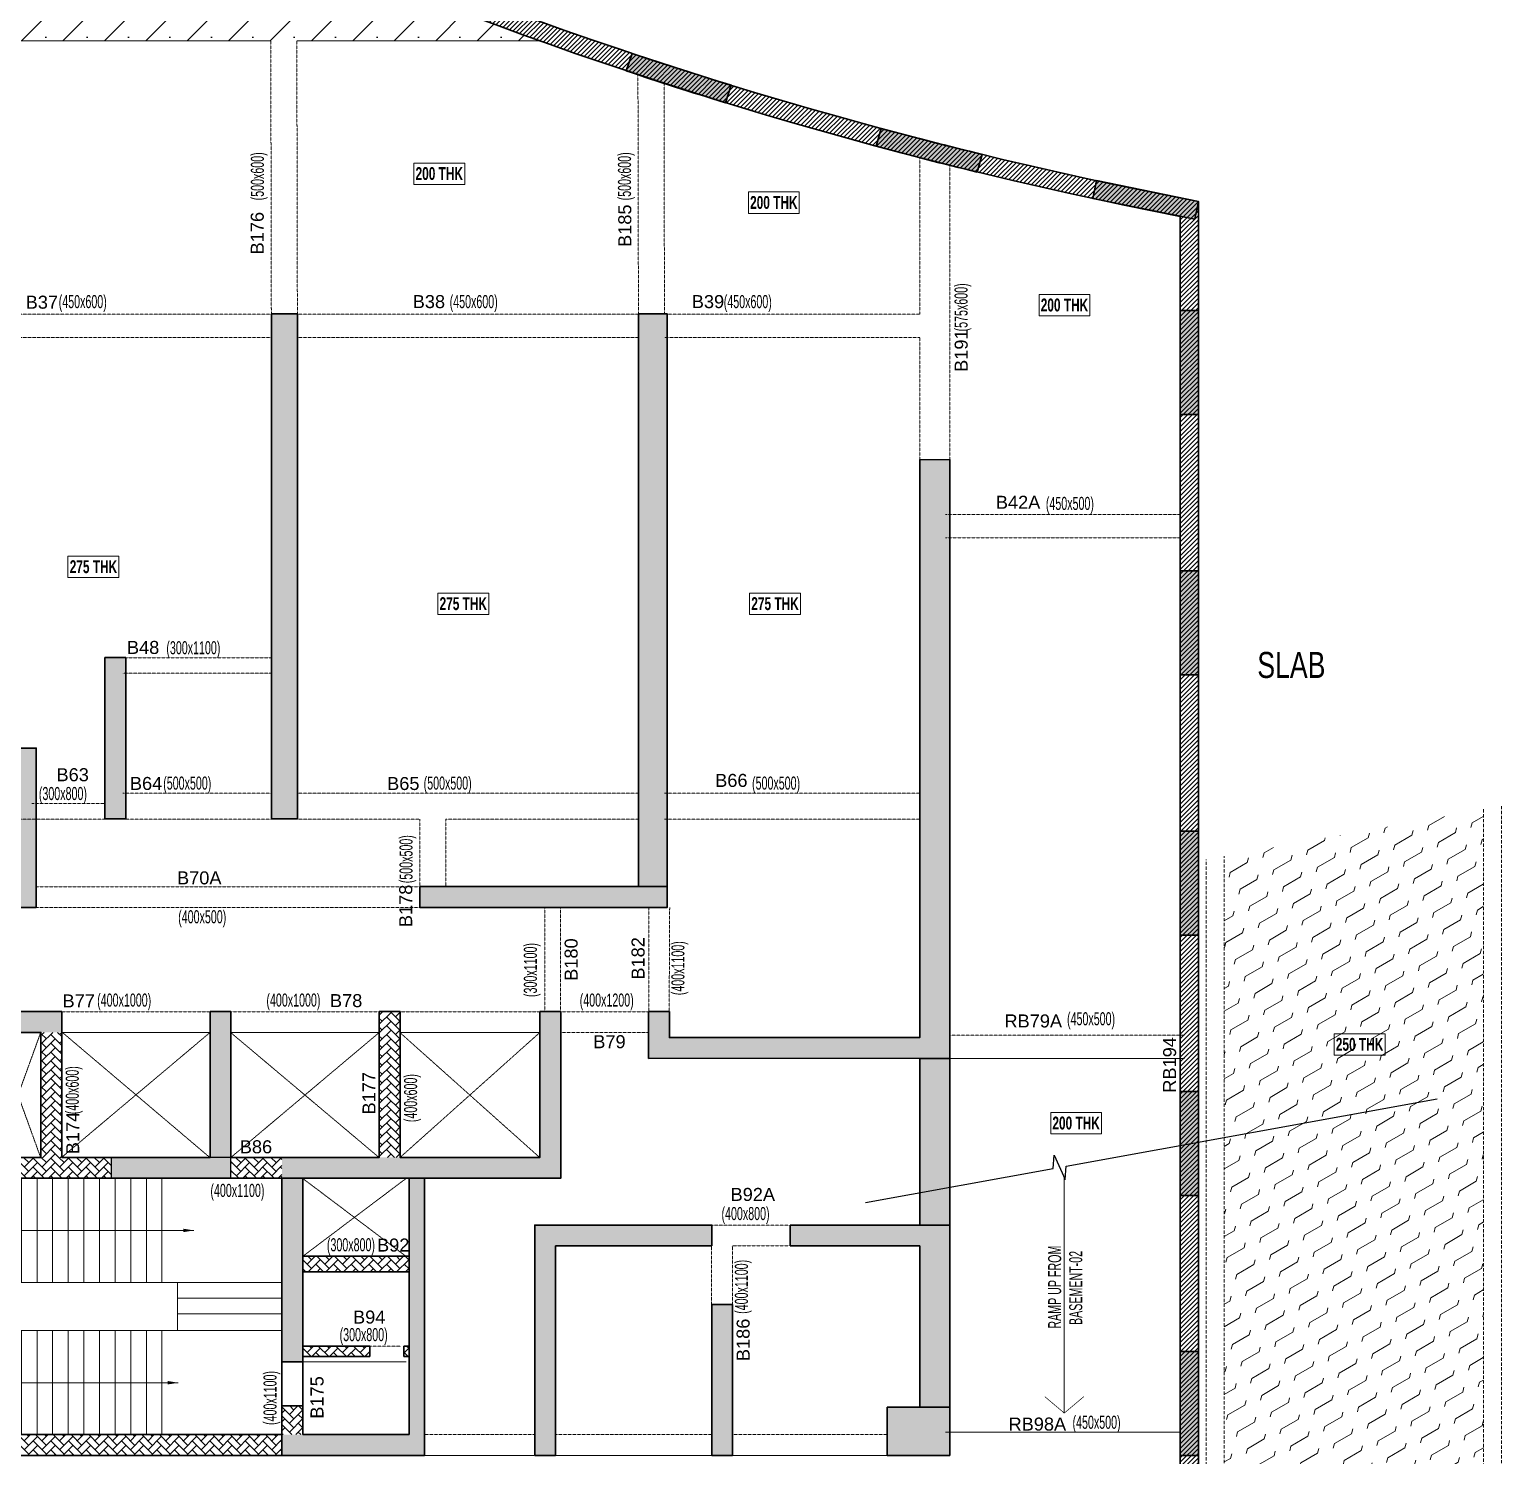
# Model space of a CAD drawing. Header units: millimetres. Extents: x -8 to 75727, y 28 to 63523.
# Drawn here: x 47455 to 75727, y 14535 to 41926 of the extents above; entities that cross this region are included whole.
import ezdxf
from ezdxf.enums import TextEntityAlignment as Align

# ---------------------------------------------------------------- set-up
doc = ezdxf.new("R2010")
doc.units = ezdxf.units.MM
doc.linetypes.add('HIDDEN', pattern=[0.375, 0.25, -0.125])
doc.linetypes.add('HIDDEN2', pattern=[0.1875, 0.125, -0.0625])
for name, color, linetype, lineweight in [('A-ANNO-DIMS', 8, 'Continuous', 15), ('A-DETL-MISC', 35, 'Continuous', 15), ('A-FLOR-IDEN', 11, 'Continuous', 9), ('A-HIDD-ABVE', 8, 'HIDDEN', 20), ('A-HIDD-BELW', 8, 'HIDDEN2', 20), ('S-BEAM', 7, 'Continuous', 18), ('S-BEAM-IDEN', 2, 'Continuous', 9), ('S-COL HATCH', 9, 'Continuous', 0), ('S-COLS', 5, 'Continuous', 35)]:
    doc.layers.add(name, color=color, linetype=linetype, lineweight=lineweight)
for name, color, linetype in [('Beam Nos', 7, 'Continuous'), ('changes', 7, 'Continuous'), ('dim', 8, 'Continuous'), ('HATCH', 8, 'Continuous'), ('S-CUTOUT', 1, 'Continuous')]:
    doc.layers.add(name, color=color, linetype=linetype)
doc.styles.add('Dim.s & Anno.(Misc.)', font='ARIALN.TTF')
doc.styles.add('SC-BBS1', font='SansSerif')
doc.styles.add('SOBHA', font='swisscl.ttf')
doc.styles.add('Swis721 LtCn BT', font='swisscl.ttf', dxfattribs={"width": 0.9, "height": 233.3551617873649})
doc.styles.add('Swis721 LtCn BT_B', font='', dxfattribs={"width": 0.9, "height": 246.9183359013865})
doc.styles.get('Swis721 LtCn BT_B').set_extended_font_data('Swis721 LtCn BT', bold=True)
doc.dimstyles.new('A-GFC-100', dxfattribs={"dimscale": 100, "dimtxt": 1.75, "dimasz": 1.5, "dimexe": 1.5, "dimexo": 0, "dimgap": 1, "dimtad": 1, "dimdsep": 46, "dimtxsty": 'Dim.s & Anno.(Misc.)', "dimblk": 'ARCHTICK', "dimcen": 0, "dimdle": 1.5, "dimclrd": 256, "dimclre": 8, "dimclrt": 6, "dimazin": 2, "dimtfac": 1, "dimtix": 1, "dimtmove": 2, "dimatfit": 3, "dimfxl": 1, "dimtolj": 1, "dimlwd": -1, "dimlwe": 9, "dimarcsym": 0})
pattern_1 = [(45, (-31802317.49879174, 20729084.54824158), (0, 169.7056274847714), [360, -120]), (135, (-31802232.64597799, 20729169.40105534), (1.33e-14, 169.7056274847714), [360, -120])]

# ---------------------------------------------------------------- blocks, each defined once
blk = doc.blocks.new('_ARCHTICK')
at = {"color": 0, "linetype": 'ByBlock', "const_width": 0.15}
blk.add_lwpolyline([(-0.5, -0.5), (0.5, 0.5)], dxfattribs=at)
blk = doc.blocks.new('A$C89844c14')
at = {"layer": 'S-COL HATCH', "transparency": 33554687}
h = blk.add_hatch(dxfattribs=at)
h.set_pattern_fill('ANSI31', color=256, scale=500)
h.set_pattern_definition([(45, (-31243118.95039071, 21573255.04475099), (-44.19417382415922, 44.19417382415922), [])])
edge = h.paths.add_edge_path()
edge.add_line((-12641.36437787861, -10574.03004626185), (46763.39400777965, -10574.03004626185))
edge.add_line((46763.39400777965, -10574.03004626185), (50158.63604889065, -10423.83620051294))
edge.add_line((50158.63604889065, -10423.83620051294), (50158.63604889065, 18363.45195051283))
edge.add_arc((65986.83610693365, 101151.7779547721), 84287.8332837242, 235.3318360843077, 259.1763076908551, ccw=False)
edge.add_arc((-8442.753611341119, 269.379661232233), 41199.68046838963, 49.9961516128636, 101.0852321286915)
edge.add_line((-16364.17637338489, 40700.36693736166), (-15223.62516012043, 21151.17039509863))
edge.add_line((-15223.62516012043, 21151.17039509863), (-12641.36437787861, 21151.17039486021))
edge.add_line((-12641.36437787861, 21151.17039486021), (-12641.36437787861, -10574.03004626185))
edge = h.paths.add_edge_path(flags=16)
edge.add_line((-12291.36437835544, -10224.03004578501), (46755.65639505535, -10224.03004578501))
edge.add_line((46755.65639505535, -10224.03004578501), (49808.63604841381, -10088.97671297937))
edge.add_line((49808.63604841381, -10088.97671297937), (49808.63604841381, 18074.53277989477))
edge.add_arc((65986.83610427752, 101151.777949918), 84637.83327854906, 235.3207608542366, 258.9803174311657, ccw=False)
edge.add_arc((-8442.753610882908, 269.3796631880104), 40849.68046623029, 49.97334944151059, 100.6567920093794)
edge.add_line((-15996.90336217731, 40414.50658699125), (-14893.4499033913, 21501.17039509863))
edge.add_line((-14893.4499033913, 21501.17039509863), (-12291.36437835544, 21501.17039462179))
edge.add_line((-12291.36437835544, 21501.17039462179), (-12291.36437835544, -10224.03004578501))
h = blk.add_hatch(color=256, dxfattribs=at)
h.dxf.hatch_style = 1
h.paths.add_polyline_path([(41073.45205970854, 20259.74708997831), (41185.65258576349, 20595.3372711502, -0.0060147708890324), (39281.14986472577, 21206.45128136501), (39169.00911188871, 20871.03993463144, 0.0060303457567743)])
h = blk.add_hatch(color=256, dxfattribs=at)
h.dxf.hatch_style = 1
h.paths.add_polyline_path([(45910.24755156412, 18926.97263300046), (46005.66494257376, 19266.54339709133, -0.0060158293301337), (44068.14008048549, 19764.53568973392), (43972.57385431602, 19424.43532264233, 0.006031451040052)])
h = blk.add_hatch(color=256, dxfattribs=at)
h.dxf.hatch_style = 1
h.paths.add_polyline_path([(48199.12537694349, 18763.87194209173), (48129.05202847346, 18420.95835800841), (50088.55822071805, 18020.53922336176), (50158.63156918809, 18363.45280698314)])
h = blk.add_hatch(color=256, dxfattribs=at)
h.dxf.hatch_style = 1
h.paths.add_polyline_path([(50158.63156872242, 16270.45207002014), (49808.6315686293, 16270.45207002014), (49808.6315686293, 14270.45207002014), (50158.63156872242, 14270.45207002014)])
h = blk.add_hatch(color=256, dxfattribs=at)
h.dxf.hatch_style = 1
h.paths.add_polyline_path([(49808.6315686293, 9270.45207002014), (50158.63156872242, 9270.45207002014), (50158.63156872242, 11270.45207002014), (49808.6315686293, 11270.45207002014)])
h = blk.add_hatch(color=256, dxfattribs=at)
h.dxf.hatch_style = 1
h.paths.add_polyline_path([(50158.63156872242, 6270.452070020139), (49808.6315686293, 6270.452070020139), (49808.6315686293, 4270.452070020139), (50158.63156872242, 4270.452070020139)])
h = blk.add_hatch(color=256, dxfattribs=at)
h.dxf.hatch_style = 1
h.paths.add_polyline_path([(50158.63156872242, 1270.452070020139), (49808.6315686293, 1270.452070020139), (49808.6315686293, -729.5479299798607), (50158.63156872242, -729.5479299798607)])
h = blk.add_hatch(color=256, dxfattribs=at)
h.dxf.hatch_style = 1
h.paths.add_polyline_path([(49808.6315686293, -5722.860273469239), (50158.63156918809, -5722.860273469239), (50158.63156918809, -3722.860273469239), (49808.6315686293, -3722.860273469239)])
at = {"layer": 'S-COLS'}
for points, elevation in [([(-12641.36437787861, -10574.03004626185), (46763.39400777965, -10574.03004626185), (50158.63604889065, -10423.83620051294), (50158.63604889065, 18363.45195051283, -0.104418166803797), (18042.01030120998, 31828.38711067289, 0.2266855225477514), (-16364.17637338489, 40700.36693736166), (-15223.62516012043, 21151.17039509863), (-12641.36437787861, 21151.17039486021)], -9.701837e-10), ([(-12291.36437835544, -10224.03004578501), (46755.65639505535, -10224.03004578501), (49808.63604841381, -10088.97671297937), (49808.63604841381, 18074.53277989477, -0.1036025941680122), (17829.4674840942, 31549.83351107687, 0.2248253873117498), (-15996.90336217731, 40414.50658699125), (-14893.4499033913, 21501.17039509863), (-12291.36437835544, 21501.17039462179)], -3.2951e-10)]:
    blk.add_lwpolyline(points, format="xyb", close=True, dxfattribs=dict(at, elevation=elevation))
at = {"layer": 'S-COLS', "elevation": -8.166589e-10}
for points in [[(39169.00912864879, 20871.0399290286, 0.0060303457034982), (41073.45205970854, 20259.74708997831), (41185.65258576349, 20595.3372711502, -0.0060147708890324), (39281.14986472577, 21206.45128136501), (39169.00911188498, 20871.03993461654)], [(46005.66492584348, 19266.54340117797, -0.0060158292783498), (44068.14008048549, 19764.53568973392), (43972.57385431602, 19424.43532264233, 0.006031451040052), (45910.24755156412, 18926.97263300046), (46005.66494260728, 19266.54339721799)]]:
    blk.add_lwpolyline(points, format="xyb", dxfattribs=at)
blk.add_lwpolyline([(48199.12537694349, 18763.87194209173), (50158.63156918809, 18363.45280698314), (50088.55822071805, 18020.53922336176), (48129.05202847346, 18420.95835800841), (48199.12537694349, 18763.87194209173)], dxfattribs=at)
for points in [[(49808.6315686293, 16270.45207002014), (50158.63156872242, 16270.45207002014), (50158.63156872242, 14270.45207002014), (49808.6315686293, 14270.45207002014)], [(49808.6315686293, 11270.45207002014), (50158.63156872242, 11270.45207002014), (50158.63156872242, 9270.45207002014), (49808.6315686293, 9270.45207002014)], [(49808.6315686293, 6270.452070020139), (50158.63156872242, 6270.452070020139), (50158.63156872242, 4270.452070020139), (49808.6315686293, 4270.452070020139)], [(49808.6315686293, 1270.452070020139), (50158.63156872242, 1270.452070020139), (50158.63156872242, -729.5479299798607), (49808.6315686293, -729.5479299798607)], [(49808.6315686293, -3722.860273469239), (50158.63156918809, -3722.860273469239), (50158.63156918809, -5722.860273469239), (49808.6315686293, -5722.860273469239)]]:
    blk.add_lwpolyline(points, close=True, dxfattribs=at)
blk = doc.blocks.new('A$C0bd9de3c')
at = {"layer": 'S-COL HATCH', "transparency": 33554687}
h = blk.add_hatch(color=256, dxfattribs=at)
h.dxf.hatch_style = 1
h.paths.add_polyline_path([(32854.38284400106, 6500.005486488342), (32354.35753062367, 6500.005486488342), (32354.35753062367, 16200.00484633446), (32854.38284400106, 16200.00484633446)])
h = blk.add_hatch(color=256, dxfattribs=at)
h.dxf.hatch_style = 1
h.paths.add_polyline_path([(35204.35694363714, 5200.013866662979), (35204.35694363714, 4800.000522136688), (39954.35420395434, 4799.998323105276), (39954.35420395434, 5200.011667631566)])
h.paths.add_polyline_path([(39954.35449507833, 16200.0029296875), (39404.35449460149, 16200.0029296875), (39404.35419681668, 5200.012904588133), (39954.35419729352, 5200.012904588133)])
h = blk.add_hatch(color=256, dxfattribs=at)
h.dxf.hatch_style = 1
h.paths.add_polyline_path([(39594.2999329865, 1899.9999990426), (39594.2999329865, 2799.999999996275), (39994.35449507833, 2800), (39994.35449507833, 2299.999999046326), (44804.35686412453, 2299.999999046326), (44804.33236872777, 13400.00501108542), (45379.28412364051, 13403.39246026426), (45379.35680964589, 1899.999982330948)])
h = blk.add_hatch(color=256, dxfattribs=at)
h.dxf.hatch_style = 1
h.paths.add_polyline_path([(29154.35788729787, 6500.004975557327), (29554.35788729787, 6500.004975557327), (29554.35787652433, 9600.000077486038), (29154.35774663091, 9600.000071763992)])
h = blk.add_hatch(color=256, dxfattribs=at)
h.dxf.hatch_style = 1
h.paths.add_polyline_path([(27434.35771420598, 5199.999999046326), (27434.35771420598, 4800), (27834.35771420598, 4800), (27834.35771420598, 7860.000121831894), (27434.35771420598, 7860.000121831894)])
h = blk.add_hatch(color=256, dxfattribs=at)
h.dxf.hatch_style = 1
h.paths.add_polyline_path([(28324.35802891851, 2800), (24554.33792927861, 2800), (24554.33792927861, 2399.999996185303), (28324.35802891851, 2399.999996185303)])
h = blk.add_hatch(color=256, dxfattribs=at)
h.dxf.hatch_style = 1
h.paths.add_polyline_path([(31574.35802891851, 2800), (31174.35802795366, 2800), (31174.35802795366, -0.0004034824669361), (31574.35802891851, -0.0004034824669361)])
h = blk.add_hatch(color=256, dxfattribs=at)
h.dxf.hatch_style = 1
h.paths.add_polyline_path([(32554.35815453902, -400.0000000037252), (32554.35815453902, 0), (37508.71484807134, 0), (37508.71408762411, 2799.999433580786), (37908.71484807134, 2799.999433580786), (37908.71484807134, -400.0000038146972)])
at = {"layer": 'S-COL HATCH'}
h = blk.add_hatch(dxfattribs=at)
h.set_pattern_fill('AR-HBONE', color=256, scale=30)
h.set_pattern_definition(pattern_1)
h.paths.add_polyline_path([(34824.35802796111, -0.0004034824669361), (34424.35802510381, -0.0004034824669361), (34424.35802510381, 2800), (34824.35802796111, 2800)])
h = blk.add_hatch(dxfattribs=at)
h.set_pattern_fill('AR-HBONE', color=256, scale=30)
h.set_pattern_definition(pattern_1)
h.paths.add_polyline_path([(27054.35802891851, 2399.999593835324), (26754.35802891851, 2399.999593835324), (26754.35802795365, 1300), (24954.35767136142, 1299.999513339251), (24954.35758348927, 1625), (24654.35802891851, 1625), (24654.35802891851, 922.4999389648438), (24954.35777341947, 922.4999389648438), (24954.35736772046, 1000), (26754.35802794993, 1000), (26754.35803420469, -100.0000038146972), (24954.3580217138, -100.0000038146972), (24954.3580217138, -22.50006484985352), (24654.35802891851, -22.50006484985352), (24654.35802795366, -399.9999999925494), (29274.35802795738, -400.0000038146972), (29274.35802795738, -0.0004034824669361), (27054.35802795366, -0.0004034824669361)])
h = blk.add_hatch(dxfattribs=at)
h.set_pattern_fill('AR-HBONE', color=256, scale=30)
h.set_pattern_definition(pattern_1)
h.paths.add_polyline_path([(28324.35802795366, -0.0004034824669361), (27924.35802510381, -0.0004034824669361), (27924.35802510381, 2399.999588675797), (28324.35802795366, 2399.999588675797)])
at = {"layer": 'S-COL HATCH', "transparency": 33554687}
h = blk.add_hatch(color=256, dxfattribs=at)
h.dxf.hatch_style = 1
h.paths.add_polyline_path([(31574.3576278314, -0.0004034824669361), (29274.35802795738, -0.0004034824669361), (29274.35802795738, -400), (31574.3576278314, -400)])
at = {"layer": 'S-COL HATCH'}
h = blk.add_hatch(dxfattribs=at)
h.set_pattern_fill('AR-HBONE', color=256, scale=30)
h.set_pattern_definition(pattern_1)
h.paths.add_polyline_path([(31574.3576278314, -0.0004034824669361), (32554.35815453902, -0.0004034824669361), (32554.35815453902, -400.0000038146972), (31574.3576278314, -400.0000038146972)])
at = {"layer": 'S-COL HATCH', "transparency": 33554687}
h = blk.add_hatch(color=256, dxfattribs=at)
h.dxf.hatch_style = 1
h.paths.add_polyline_path([(32554.35815453902, -400.0000038146972), (32954.35436246172, -400.0000038146972), (32954.35815453902, -400.0027921684086), (32954.35815453902, -1900.000001430511), (32954.35815299303, -1900.000001430511), (32954.35815299303, -2200.000001430511), (32954.35815384612, -3925.000000003726), (32554.35815453902, -3925.000000003726)])
h = blk.add_hatch(color=256, dxfattribs=at)
h.dxf.hatch_style = 1
h.paths.add_polyline_path([(34994.32819471881, -400.0000038146972), (35294.29993262887, -400.0000038146972), (35294.29993262887, -5725.199857234954), (34994.29993268475, -5725.199857234954), (32554.35815453902, -5725.199857234954), (32554.35815453902, -5325.199857234955), (34994.30177046731, -5325.199857234955), (34994.30958104879, -3625.199798215181), (34994.31774391979, -3625.199798233808), (34994.30968774483, -3625.194167520851)])
h = blk.add_hatch(color=256, dxfattribs=at)
h.dxf.hatch_style = 1
h.paths.add_polyline_path([(37408.71484807134, -1300.000000953674), (40812.54046110436, -1300.001181386411), (40812.54046110436, -1700), (37808.71484807134, -1700), (37808.71484807134, -5725.199857950211), (37408.71484807134, -5725.199857950211)])
h = blk.add_hatch(color=256, dxfattribs=at)
h.dxf.hatch_style = 1
h.paths.add_polyline_path([(42312.54046110436, -1300.001701578498), (44804.35955705866, -1300.002565734088), (44804.35955690965, -1303.44654007256), (45379.35573871061, -1303.44654007256), (45379.35449460149, -4800.39243721962), (44804.35449507832, -4800.39243721962), (44804.35554430261, -1699.999999996274), (42312.54046110436, -1699.999999996274)])
at = {"layer": 'S-COL HATCH'}
h = blk.add_hatch(dxfattribs=at)
h.set_pattern_fill('AR-HBONE', color=256, scale=30)
h.set_pattern_definition(pattern_1)
h.paths.add_polyline_path([(32954.35815299303, -1900.000001430511), (32954.35815299303, -2200.000001430511), (34994.31613125652, -2200.000001318753), (34994.31750740856, -1900.000001318753)])
at = {"layer": 'S-COL HATCH', "transparency": 33554687}
h = blk.add_hatch(color=256, dxfattribs=at)
h.dxf.hatch_style = 1
h.paths.add_polyline_path([(40808.67894604802, -2827.398491404951), (41204.78323530033, -2827.398491404951), (41204.78323530033, -5725.199857950211), (40808.67894604802, -5725.199857950211)])
at = {"layer": 'S-COL HATCH'}
h = blk.add_hatch(dxfattribs=at)
h.set_pattern_fill('AR-HBONE', color=256, scale=30)
h.set_pattern_definition(pattern_1)
h.paths.add_polyline_path([(34244.31245911867, -3625.199568510055), (34244.31245864183, -3825.199568510056), (32954.35815432668, -3825.151832014323), (32954.35815432668, -3625.199568510055)])
h = blk.add_hatch(dxfattribs=at)
h.set_pattern_fill('AR-HBONE', color=256, scale=30)
h.set_pattern_definition(pattern_1)
h.paths.add_polyline_path([(34894.3107881248, -3625.199568510055), (34994.30958426744, -3625.199798233808), (34994.30866537243, -3825.199798233807), (34894.3107881248, -3825.199568271637)])
h = blk.add_hatch(dxfattribs=at)
h.set_pattern_fill('AR-HBONE', color=256, scale=30)
h.set_pattern_definition(pattern_1)
h.paths.add_polyline_path([(32554.35815453902, -4775.153973076492), (32954.35815453902, -4775.153973076492), (32954.35815453902, -5325.199857234955), (32554.35815453902, -5325.199857234955)])
at = {"layer": 'S-COL HATCH', "transparency": 33554687}
h = blk.add_hatch(color=256, dxfattribs=at)
h.dxf.hatch_style = 1
h.paths.add_polyline_path([(45379.35449460149, -4800.39243721962), (45379.35449460149, -5725.199857950211), (44179.35449460149, -5725.199857950211), (44179.35449460149, -4800.39243721962)])
at = {"layer": 'S-COL HATCH'}
h = blk.add_hatch(dxfattribs=at)
h.set_pattern_fill('AR-HBONE', color=256, scale=30)
h.set_pattern_definition(pattern_1)
h.paths.add_polyline_path([(32554.35815453902, -5325.199857234955), (24954.35802795738, -5325.199857234955), (24954.35802795738, -5725.199857234954), (32554.35815453902, -5725.199857234954)])
at = {"layer": 'changes'}
blk.add_lwpolyline([(31574.3576278314, -0.0004034824669361), (29274.35802795738, -0.0004034824669361), (29274.35802795738, -400), (31574.3576278314, -400)], close=True, dxfattribs=at)
at = {"layer": 'S-COLS'}
for p, q in [((40812.54046110436, -1300.001181386411), (40812.54046110436, -1700)), ((42312.54046110436, -1300.001701578498), (42312.54046110436, -1699.999999996274)), ((32954.35815453902, -3925.000000003726), (32554.36200511456, -3925.000000003726)), ((32954.35815453902, -4775.153973076492), (32554.35815453902, -4775.153973076492)), ((37808.71484807134, -5725.199857950211), (37408.71484807134, -5725.199857950211)), ((41208.71484807134, -5725.199857950211), (40808.67894604802, -5725.199857950211))]:
    blk.add_line(p, q, dxfattribs=at)
for points in [[(21854.35771372914, 4800), (21854.35771372914, 16199.99550843239), (22254.35771420598, 16199.99550843239), (22254.35771420598, 9350.00012087822), (23804.36172011495, 9350.00012087822), (23804.36172011495, 8949.996897540987), (22254.35771420598, 8949.996897540987), (22254.35771420598, 6310.000121116638), (24934.35771229863, 6310.000121116638), (24934.35771229863, 5199.999999046326), (27434.35771420598, 5199.999999046326), (27434.35771420598, 7860.000121831894), (27834.35771420598, 7860.000121831894), (27834.35771420598, 4800), (21854.35771372914, 4800)], [(39954.35419729352, 5200.012904588133), (39954.35449507833, 16200.0029296875), (39404.35449460149, 16200.0029296875), (39404.35419681668, 5200.012904588133), (39954.35419729352, 5200.012904588133)], [(28324.35802891851, 2800), (24554.33792927861, 2800)], [(26754.35802891851, -400.0000038146972), (37908.71484807134, -400.0000038146972), (37908.71484807134, 2800), (37508.71484807134, 2800), (37508.71484807134, 0), (34824.3580289185, 0), (34824.3580289185, 2800)], [(31174.35802510381, 2800), (31174.35802510381, 0), (28324.35802891851, 0), (28324.35802891851, 2800)], [(31574.35802891851, 2800), (31174.35802510381, 2800)], [(34424.35802510381, 2800), (34424.35802510381, 0), (31574.35802891851, 0), (31574.35802891851, 2800)], [(34824.3580289185, 2800), (34424.35802510381, 2800)], [(32954.35815453902, -5725.199857234954), (32554.35815453902, -5725.199857234954), (32554.35815453902, -400.0000000037252)], [(32954.35815453902, -400.0000000037252), (32954.35815453902, -5325.199857234955)], [(35294.32530525327, -400), (35294.2999326922, -5725.199857234954), (34994.29993268475, -5725.199857234954)], [(34994.30177046731, -5325.199857234955), (34994.32439909503, -400)], [(37408.71484807134, -5725.199857950211), (37408.71484807134, -1300.000000953674), (40812.54046110436, -1300.001181386411)], [(42312.54046110436, -1300.001701578498), (45354.35573993623, -1300.002756468952)], [(45379.35573993623, -1300.002756431699), (45379.35449460149, -4800.39243721962), (44804.35449507832, -4800.39243721962), (44804.35554430261, -1699.999999996274), (42312.54046110436, -1699.999999996274)], [(40812.54046110436, -1700), (37808.71484807134, -1700), (37808.71484807134, -5725.199857950211)], [(40808.67894604802, -5725.199857950211), (40808.67894604802, -2827.389808177948), (41208.71484807134, -2827.389808177948), (41208.71484807134, -5725.199857950211)], [(32954.35709870607, -3625.199568510055), (34244.31245911867, -3625.199568510055)], [(34244.31245911867, -3625.199568510055), (34244.31245864183, -3825.199568510056)], [(34894.31245816499, -3825.199568271637), (34894.31245816499, -3625.199568510055)], [(34894.31245816499, -3625.199568510055), (34994.31774391979, -3625.199798233808)], [(34244.31245816499, -3825.199568510056), (32954.35430396348, -3825.151831865311)], [(34994.30866303295, -3825.199798233807), (34894.31245530397, -3825.199568271637)], [(24954.35802795738, -5325.199857234955), (32554.35815453902, -5325.199857234955), (32554.35815453902, -5725.199857234954), (22254.35771372914, -5725.199857234954)], [(32954.35815453902, -5325.199857234955), (34994.29993268475, -5325.199857234955)], [(34994.29993268475, -5725.199857234954), (32954.35815453902, -5725.199857234954)]]:
    blk.add_lwpolyline(points, dxfattribs=at)
for points, elevation in [([(32854.38284400106, 6500.005486488342), (32354.35753062367, 6500.005486488342), (32354.35753062367, 16200.00484633446), (32854.38284400106, 16200.00484633446)], -7.379508e-10), ([(29554.35787652433, 9600.000077486038), (29154.35774663091, 9600.000071763992), (29154.35788729787, 6500.004975557327), (29554.35788729787, 6500.004975557327)], -7.381996e-10), ([(35204.35694363714, 5200.013866662979), (39954.35420395434, 5200.011667631566), (39954.35420395434, 4799.998323105276), (35204.35694363714, 4800.000522136688)], -4.083295e-10), ([(45379.35449460149, -5725.199857950211), (44179.35449460149, -5725.199857950211), (44179.35449460149, -4800.39243721962), (45379.35449460149, -4800.39243721962)], 4.083295e-10)]:
    blk.add_lwpolyline(points, close=True, dxfattribs=dict(at, elevation=elevation))
for points in [[(45379.28027937933, 1903.387281574309), (39594.2999329865, 1899.9999990426), (39594.2999329865, 2799.999999996275), (39994.35449507833, 2800), (39994.35449507833, 2299.999999046326), (44804.35686412453, 2299.999999046326), (44804.36065438389, 13400.00517773628), (45379.28412364051, 13403.39246026426)], [(27924.35802510381, 0), (27054.35802891851, 0), (27054.35802891851, 2399.999996185303), (27924.35802510381, 2399.999996185303)], [(32954.35815299303, -1900.000001430511), (34994.31750740856, -1900.000001318753), (34994.31613125652, -2200.000001318753), (32954.35815299303, -2200.000001430511)]]:
    blk.add_lwpolyline(points, close=True, dxfattribs=at)
blk = doc.blocks.new('A$C40398dd4')
at = {"layer": 'A-ANNO-DIMS', "ltscale": 500, "elevation": 4.012329e-10}
blk.add_lwpolyline([(5809.928524971009, 999.960521697998), (6600.000063419343, 1000.017378807068), (6599.994907855988, 1564.949750185013)], dxfattribs=at)
at = {"layer": 'A-DETL-MISC'}
for p, q in [((2300.000124931335, 4925.211443424225), (2300.000124931335, 2925.211443424225)), ((2600.000124931336, 4925.211443424225), (2600.000124931336, 2925.211443424225)), ((2900.000124931336, 4925.211443424225), (2900.000124931336, 2925.211443424225)), ((3200.000126838684, 4925.211443424225), (3200.000126838684, 2925.211443424225)), ((3500.000124931336, 4925.211443424225), (3500.000124931336, 2925.211443424225)), ((3800.000124931336, 4925.211443424225), (3800.000124931336, 2925.211443424225)), ((4100.000124931336, 4925.211443424225), (4100.000124931336, 2925.211443424225)), ((4400.000124931335, 4925.211443424225), (4400.000124931335, 2925.211443424225)), ((4700.000126838683, 4925.211443424225), (4700.000126838683, 2925.211443424225)), ((5000.000124931336, 4925.211443424225), (5000.000124931336, 2925.211443424225)), ((5300.000124931336, 4925.109315156936), (5300.000124931336, 2925.223028182984)), ((2300.000124931335, 0.0057928562164307), (2300.000124931335, 2000.005792856216)), ((2600.000124931336, 0.0057928562164307), (2600.000124931336, 2000.005792856216)), ((2900.000124931336, 0.0057928562164307), (2900.000124931336, 2000.005792856216)), ((3200.000126838684, 0.0057928562164307), (3200.000126838684, 2000.005792856216)), ((3500.000124931336, 0.0057928562164307), (3500.000124931336, 2000.005792856216)), ((3800.000124931336, 0.0057928562164307), (3800.000124931336, 2000.005792856216)), ((4100.000124931336, 0.0057928562164307), (4100.000124931336, 2000.005792856216)), ((4400.000124931335, 0.0057928562164307), (4400.000124931335, 2000.005792856216)), ((4700.000126838683, 0.0057928562164307), (4700.000126838683, 2000.005792856216)), ((5000.000124931336, 0.0057928562164307), (5000.000124931336, 2000.005792856216)), ((5300.000124931336, 0.1079204082489014), (5300.000124931336, 1999.994207382202))]:
    blk.add_line(p, q, dxfattribs=at)
for points in [[(2000.000124931335, 2925.217235565185), (0, 2925.217235565185)], [(5599.999998569488, 2925.217235565185), (7600.000124931336, 2925.217235565185)], [(2000.000124931335, 2625.217235565186), (0, 2625.217235565186)], [(5599.999998569488, 2625.217235565186), (7600.000124931336, 2625.217235565186)], [(2000.000124931335, 2325.217235326767), (0, 2325.217235326767)], [(5599.999998569488, 2325.217235326767), (7600.000124931336, 2325.217235326767)]]:
    blk.add_lwpolyline(points, dxfattribs=at)
blk.add_lwpolyline([(5599.999998569488, 2925.217235565185), (5599.999998569488, 2000.011585474014), (2000.000124931335, 2000.005792856216), (2000.000124931335, 2925.211443424225)], close=True, dxfattribs=at)
at = {"layer": 'A-DETL-MISC', "elevation": 4.012329e-10}
for points in [[(2000.000124931335, 2000.011585474014), (0, 2000.011585474014)], [(5599.999998569488, 2000.011585474014), (7600.000124931336, 2000.011585474014)]]:
    blk.add_lwpolyline(points, dxfattribs=at)
at = {"layer": 'A-ANNO-DIMS', "ltscale": 500}
for points in [[(1688.385704517364, 3925.211443424225), (5509.928524971009, 3925.16617178917)], [(6599.994907855988, 1564.949750185013), (6600.040178775788, 3126.397791862488)], [(1988.385702610016, 1000.005792856216), (5809.928524971009, 999.960521697998)]]:
    blk.add_leader(points, dimstyle='A-GFC-100', override={"dimasz": 2, "dimtad": 0, "dimfxl": 0.18, "dimarcsym": 1}, dxfattribs=at)

msp = doc.modelspace()

# ---------------------------------------------------------------- hatches: boundary and pattern name
at = {"layer": 'A-HIDD-BELW', "transparency": 33554687}
h = msp.add_hatch(dxfattribs=at)
h.set_pattern_fill('FLEX', color=256, scale=1500, angle=29.9999999999999)
h.set_pattern_definition([(29.9999999999999, (-31343267.20117182, 21287505.48079984), (-187.4999999999994, 324.7595264191649), [375, -375]), (74.99999999999989, (-31342942.44164539, 21287692.98079984), (-187.4999999993239, 324.7595264179948), [93.75, -342.8300859, 93.75, -530.3300858894999])])
h.paths.add_polyline_path([(73719.54021603747, 8081.444810191779), (75376.91406465825, 8081.444810191779), (75376.91406465825, 26947.06085159132), (70402.53624941169, 26044.34362994009), (70402.53624941169, 9327.641687529771), (67540.1857717162, 9179.85345961773), (52431.65476442633, 9177.562036580084), (52431.65476442633, 6995.564499630271), (62933.68636991216, 7602.494468028336)])
at = {"layer": 'HATCH'}
h = msp.add_hatch(dxfattribs=at)
h.set_pattern_fill('SACNCR', color=256, scale=6000)
h.set_pattern_definition([(45, (-31343267.20117182, 21493494.98079984), (-397.747564417433, 397.747564417433), []), (45, (-31342869.45360582, 21493494.98079984), (-397.747564417433, 397.747564417433), [0, -562.5])])
h.paths.add_polyline_path([(35538.74454204871, 53408.7727717782), (36675.42110369114, 52543.0750837239), (38312.39321413396, 51304.54001359144), (39775.25213752075, 50336.98384845877), (41212.69413023574, 49427.85365169743), (42540.1144815175, 48623.59596171478), (43702.56889698041, 47946.21341409781), (45398.64539829774, 47001.50813412913), (50067.28026145457, 44654.56949927532), (52085.8017832203, 43748.26260447377), (53730.81234595685, 43056.06951338672), (57248.28082946075, 41709.95422486463), (33339.38268201185, 41709.95422486463), (33061.1405704817, 42608.78871720904), (33071.31237256287, 53409.94254249209)])
at = {"layer": 'S-COL HATCH', "transparency": 33554687}
h = msp.add_hatch(color=256, dxfattribs=at)
h.dxf.hatch_style = 1
h.paths.add_polyline_path([(65129.32386563851, 22158.79255495095), (64554.32260029523, 22158.79255495095), (64554.322738578, 18958.78989882642), (65129.32400392128, 18958.78989882642)])

# ---------------------------------------------------------------- linework, layer by layer
at = {"elevation": -2.506905e-10}
msp.add_lwpolyline([(63509.75888529552, 19392.18503551432), (67117.45625353364, 20046.88611890251), (67134.31259207932, 20304.02832440907), (67346.58230570464, 19834.38317253315), (67363.43864425032, 20091.52537803972), (74490.82651678233, 21384.95664057756)], dxfattribs=at)
at = {"layer": 'A-FLOR-IDEN', "color": 8, "flags": 128}
for points in [[(55814.41080122573, 39359.61332075546), (55814.41080122573, 38947.78792393083), (54836.91080122573, 38947.78792393083), (54836.91080122573, 39359.61332075546)], [(55814.41080122573, 39359.61332075546), (55814.41080122573, 38947.78792393083), (54836.91080122573, 38947.78792393083), (54836.91080122573, 39359.61332075546)], [(62239.41080122573, 38804.11332075545), (62239.41080122573, 38392.28792393083), (61261.91080122573, 38392.28792393083), (61261.91080122573, 38804.11332075545)], [(62239.41080122573, 38804.11332075545), (62239.41080122573, 38392.28792393083), (61261.91080122573, 38392.28792393083), (61261.91080122573, 38804.11332075545)], [(67821.41080122573, 36835.11332075545), (67821.41080122573, 36423.28792393083), (66843.91080122573, 36423.28792393083), (66843.91080122573, 36835.11332075545)], [(67821.41080122573, 36835.11332075545), (67821.41080122573, 36423.28792393083), (66843.91080122573, 36423.28792393083), (66843.91080122573, 36835.11332075545)], [(49172.61158044396, 31809.14682010809), (49172.61158044396, 31397.32142328346), (48195.11158044396, 31397.32142328346), (48195.11158044396, 31809.14682010809)], [(56275.61158044396, 31099.14682010809), (56275.61158044396, 30687.32142328346), (55298.11158044396, 30687.32142328346), (55298.11158044396, 31099.14682010809)], [(62262.61158044396, 31099.14682010809), (62262.61158044396, 30687.32142328346), (61285.11158044396, 30687.32142328346), (61285.11158044396, 31099.14682010809)], [(73488.41495378075, 22634.48165851706), (73488.41495378075, 22222.65626169244), (72510.91495378075, 22222.65626169244), (72510.91495378075, 22634.48165851706)], [(68045.04882818965, 21123.39349825183), (68045.04882818965, 20711.5681014272), (67067.54882818965, 20711.5681014272), (67067.54882818965, 21123.39349825183)]]:
    msp.add_lwpolyline(points, close=True, dxfattribs=at)
at = {"layer": 'A-HIDD-ABVE', "linetype": 'HIDDEN'}
for p, q in [((47670.46357131509, 22658.78346858421), (46800.46357132254, 20258.78346858421)), ((47670.46357132254, 20258.78346858421), (46800.46357131509, 22658.78346858421)), ((50920.46404709426, 22658.78387206668), (48070.46404709427, 20258.78346858421)), ((50920.46404709426, 20258.78346858421), (48090.46404709427, 22658.78387211511)), ((54170.46357160566, 22658.78387206668), (51320.46317148341, 20258.78346858421)), ((54170.46357160566, 20258.78387206668), (51320.46317148341, 22658.78346858421)), ((57254.82039142905, 22658.78387206668), (54570.46357132254, 20258.78387206668)), ((57254.82039142905, 20258.78387206668), (54570.46357132254, 22658.78387182826)), ((52700.46491011737, 19858.78162025535), (54690.42426081134, 18358.78410047167)), ((52700.47146680711, 18358.78387063616), (54690.40733212365, 19858.78139129901))]:
    msp.add_line(p, q, dxfattribs=at)
at = {"layer": 'A-HIDD-BELW', "color": 4, "ltscale": 500, "elevation": -9.883389e-10}
for points in [[(75726.91406465827, 27010.57653924325), (75726.91406465827, 7731.444810191779), (73727.30733705817, 7731.444810191779), (62951.54715944586, 7252.942681590704), (52081.65476442633, 6624.753423015265), (52081.65476442633, 9527.508958140996), (67531.1297018653, 9529.85209016004), (70052.53624941169, 9660.036778728156), (70052.53624941169, 25980.82794228816)], [(75376.91406465825, 26947.06085159132), (75376.91406465825, 8081.444810191779), (73719.54021603747, 8081.444810191779), (62933.68636991216, 7602.494468028336), (52431.65476442633, 6995.564499630271), (52431.65476442633, 9177.562036580084), (67540.1857717162, 9179.85345961773), (70402.53624941169, 9327.641687529771), (70402.53624941169, 26044.34362994009)]]:
    msp.add_lwpolyline(points, dxfattribs=at)
at = {"layer": 'S-BEAM', "ltscale": 250000}
for p, q in [((33810.4505058205, 41709.95422486836), (52089.90496407209, 41709.95422485717, -1.1600223e-09)), ((52589.90496407209, 41709.95422485717, -1.164675e-09), (57248.2808294831, 41709.95422485717, -1.2080226e-09))]:
    msp.add_line(p, q, dxfattribs=at)
at = {"layer": 'S-BEAM', "linetype": 'HIDDEN'}
for p, q in [((52100.47573043166, 36458.78871911639, -1.4755992e-09), (52089.90496405719, 41709.95422486463, -1.2772126e-09)), ((52600.47573043165, 36458.78871911639, -1.4755992e-09), (52589.90496406837, 41709.95422486463, -1.2772126e-09)), ((59150.46003652869, 36458.78680246943), (59141.20337379483, 41057.15426121899)), ((59650.46003652869, 36458.78680246943), (59641.5331591828, 40893.32908794903)), ((64554.32891837268, 36458.78655931601), (64554.32891836895, 39452.24471659461)), ((65129.32891788838, 33658.7884231905, -1.1459779e-09), (65129.32891789956, 39337.55504349867)), ((45550.49142195044, 36458.78680246943), (52100.46307255088, 36458.78680245453, -1.4755992e-09)), ((59150.46003652869, 36458.78680246943), (52600.48838592825, 36458.78680245453, -1.4755992e-09)), ((64550.46880652143, 36458.78680279353), (59650.46003748236, 36458.78680246943)), ((45550.49142195044, 36008.78680246571), (52100.46307255088, 36008.78680243963)), ((59150.46003652869, 36008.78680246571), (52600.48838592825, 36008.78680243963)), ((64554.32891838385, 36008.78660173589), (59650.46003752706, 36008.78680246943)), ((64554.32891836895, 33658.78904963905), (64554.32891838385, 36008.78664252782)), ((69564.9031001529, 32608.78871825585, 1.84874597e-08), (65050.62041375174, 32608.78871825212, 1.87658469e-08)), ((69564.9031029245, 32158.78871825585, 1.84874597e-08), (65050.54269985987, 32158.78871825212, 1.87658517e-08)), ((49250.46463002769, 29858.78395026797, -1.4758481e-09), (52100.46428412704, 29858.78395026797, -1.4755992e-09)), ((49250.46463002769, 29558.78395026797, -1.4758481e-09), (52100.46428412704, 29558.78395026797, -1.4755992e-09)), ((52100.46428412704, 27258.78893345469, -1.4755992e-09), (49250.46463906524, 27258.78893345469, -1.0392591e-09)), ((59150.46124810485, 27258.78893345469), (52600.48959750442, 27258.78893345469)), ((59650.46069121865, 27258.78893345469), (64550.4652415788, 27258.78893345469)), ((48900.46462718902, 27058.78893118599, -1.3970286e-09), (47498.06523517651, 27058.78893345469)), ((54950.46369714049, 26758.78872581819), (47280.46446770934, 26758.7889334547)), ((54950.46248699484, 25458.79773944491, -1.1518625e-09), (54950.46248699484, 26758.78945559138, -1.1518625e-09)), ((55450.46248699485, 25458.79773944491, -1.1518625e-09), (55450.46248699485, 26758.78945559138, -1.1518625e-09)), ((59150.46098551286, 26758.7886121186), (55450.46248699857, 26758.78871228048)), ((59650.46095381064, 26758.7886121186), (64550.4650708562, 26758.78874476501)), ((54946.60143964497, 25458.79307814562, -1.5543074e-09), (47576.60221021382, 25458.79255600894, -1.1459779e-09)), ((54946.60146798326, 25058.79307814562, -1.5543074e-09), (47576.60223855211, 25058.79255600893, -1.1459779e-09)), ((57354.82039142905, 23058.78387278193), (57354.82039142905, 25058.78439491862, -1.1518625e-09)), ((57654.82039142905, 23058.78387278193), (57654.82039142905, 25058.78439491862, -1.1518625e-09)), ((59350.46003689004, 25058.78439491862), (59350.46003689004, 23058.78387278193)), ((59750.46289968251, 25058.78329540291, -1.1518625e-09), (59740.46003843604, 23058.78387278193)), ((50920.46480062363, 23058.78387278939), (48070.46480062363, 23058.78387277076)), ((54170.46480062364, 23058.78387278566), (51320.46480062363, 23058.78387277076)), ((57254.82162073014, 23058.78387278566), (54570.46480062364, 23058.78387277076)), ((59350.46003689004, 23058.78387277821), (57654.82039142905, 23058.78387278193)), ((59350.46003689004, 22658.78387277821), (57654.82039142905, 22658.78387278193)), ((69639.82398265733, 22608.78389216834, 6.786452224e-07), (65125.54129625616, 22608.78389216462, 6.789236096e-07)), ((62054.78498545049, 18962.23462903374), (60554.78498545049, 18962.23514922583)), ((60553.17028239874, 17431.39406460398), (60553.17028239874, 18558.78387278193)), ((62054.78498545049, 18562.23633061597), (60947.02775964646, 18559.68667387464)), ((60954.82128242163, 17431.3940625588), (60954.82128242163, 18558.78387073675)), ((54590.4184929928, 16633.58430151143), (53940.41849394647, 16633.58430306115)), ((57150.95937241746, 14937.03647266575, -1.1459779e-09), (55036.5463629341, 14937.04654704281, -1.1459779e-09)), ((60550.92347039415, 14936.97939336547, -1.1459779e-09), (57556.48774851991, 14936.97939336547, -1.1459779e-09)), ((63921.59901894761, 14936.97939336547), (60950.95937241746, 14936.97939336547, -1.1459779e-09))]:
    msp.add_line(p, q, dxfattribs=at)
at = {"layer": 'S-BEAM'}
for p, q in [((50920.46404794736, 22658.78387278566), (48090.46404632685, 22658.78387276703)), ((54170.46357245503, 22658.78387278566), (51320.46480063109, 22658.78387276331)), ((57254.82039222998, 22658.78387277821), (54570.46480063109, 22658.78387276703)), ((69639.82398542894, 22158.78389216834, 6.786452224e-07), (65125.46358236431, 22158.78389216462, 6.789236144e-07)), ((67329.19315335287, 15350.6728807936, 1.87961179e-08), (67329.19315335287, 19872.85654189685, 1.87961179e-08)), ((54690.41423968731, 16333.5843017871), (52700.46419144182, 16333.58430105695)), ((65050.46124810485, 14983.58401530856), (69564.82780519633, 14983.58401530856)), ((57150.95937241746, 14537.03647266203, -1.1459779e-09), (55036.54445703832, 14537.03647266203, -1.1459779e-09)), ((60550.92347039415, 14537.03647266203, -1.1459779e-09), (57550.95937241746, 14537.03647266203, -1.1459779e-09)), ((63921.59901894761, 14537.03647266203), (60950.95937241746, 14537.03647266203, -1.1459779e-09))]:
    msp.add_line(p, q, dxfattribs=at)
at = {"layer": 'S-BEAM', "const_width": 12.5, "elevation": 1.87961179e-08}
msp.add_lwpolyline([(67704.19315335287, 15667.03062310317), (67329.19315335287, 15350.6728807936), (66954.19315335287, 15667.03062310317)], dxfattribs=at)
at = {"layer": 'S-COLS', "elevation": -1.1459779e-09}
msp.add_lwpolyline([(65129.32386563851, 22158.79255495095), (64554.32260029523, 22158.79255495095), (64554.322738578, 18958.78989882642), (65129.32400392128, 18958.78989882642)], close=True, dxfattribs=at)

# ---------------------------------------------------------------- block references
at = {"layer": 'S-BEAM-IDEN', "xscale": -1}
msp.add_blockref('A$C40398dd4', (52300.46369625387, 14933.5840145933), dxfattribs=at)
at = {"layer": 'S-COL HATCH', "color": 4}
msp.add_blockref('A$C89844c14', (19746.10675121603, 20258.78387206668), dxfattribs=at)
at = {"layer": 'S-CUTOUT'}
msp.add_blockref('A$C0bd9de3c', (19749.96826398505, 20262.23633061224, -1.1459779e-09), dxfattribs=at)

# ---------------------------------------------------------------- texts
at = {"layer": 'A-FLOR-IDEN', "color": 1, "char_height": 246.9183359013865, "width": 1154.999999999998, "attachment_point": 2, "line_spacing_factor": 0.9642671421142559, "style": 'Swis721 LtCn BT_B'}
for s, insert in [('200 THK', (55325.66080122573, 39281.57133919621)), ('200 THK', (55325.66080122573, 39281.57133919621)), ('200 THK', (61750.66080122573, 38726.0713391962)), ('200 THK', (61750.66080122573, 38726.0713391962)), ('200 THK', (67332.66080122573, 36757.07133919621)), ('200 THK', (67332.66080122573, 36757.07133919621)), ('275 THK', (48683.86158044396, 31731.10483854884)), ('275 THK', (55786.86158044396, 31021.10483854884)), ('275 THK', (61773.86158044396, 31021.10483854884)), ('250 THK', (72999.66495378075, 22556.43967695782)), ('200 THK', (67556.29882818965, 21045.35151669258))]:
    msp.add_mtext(s, dxfattribs=dict(at, insert=insert))
at = {"layer": 'Beam Nos', "color": 3, "style": 'SC-BBS1'}
for s, p in [('B185', (59088.57180797441, 38155.94263749817)), ('B176', (52029.28173174096, 38013.1394364337, -2.2023634e-09)), ('B191', (65548.718829201, 35755.96803852418, 1.4079002e-09)), ('B178', (54880.70268778263, 25092.14450977245)), ('B180', (58057.87581997124, 24060.79595758641)), ('B182', (59343.26531563831, 24083.99090879286)), ('B177', (54175.78865814341, 21494.14750485742)), ('B174', (48485.25989701731, 20730.05012187982)), ('B186', (61361.42094151063, 16756.70622412735, 1.4079002e-09)), ('B175', (53177.34866772724, 15650.79648921886))]:
    msp.add_text(s, height=250, rotation=90, dxfattribs=at).set_placement(p, align=Align.BOTTOM_CENTER)
for s, p in [('B37', (47693.18650703636, 36487.53461116427)), ('B38', (55126.11402387677, 36498.65259854371)), ('B39', (60486.18582883982, 36498.65259865546)), ('B42A', (66441.87693113594, 32643.92846396068)), ('B48', (49637.7992355576, 29855.99497278655)), ('B63', (48284.6387844844, 27411.58046015227)), ('B64', (49694.52671071274, 27243.91297108182)), ('B65', (54634.71107693148, 27242.4223856839)), ('B66', (60934.97820505632, 27302.37849928686, 1.1400482e-09)), ('B70A', (50716.36717042459, 25430.44256588692)), ('B77', (48400.79923555387, 23066.99390817681)), ('B78', (53537.13182623817, 23072.93689877415)), ('RB79A', (66733.2783222696, 22682.31001802036)), ('B79', (58594.29923555387, 22283.58221873889)), ('B86', (51804.97434651611, 20265.14860251793)), ('B92A', (61347.01423967761, 19349.9414126637)), ('B92', (54441.23342674358, 18378.18241903806, 2.2294139e-09)), ('B94', (53980.28793983294, 16994.53657631451, 2.2294139e-09)), ('RB98A', (66811.74404903261, 14939.46084622541, 3.7045183e-09))]:
    msp.add_text(s, height=250, dxfattribs=at).set_placement(p, align=Align.BOTTOM_CENTER)
at = {"layer": 'Beam Nos', "style": 'SC-BBS1'}
msp.add_text('RB194', height=250, rotation=90, dxfattribs=at).set_placement((69551.46654631702, 22037.77508515739, 1.4079002e-09), align=Align.BOTTOM_CENTER)
at = {"layer": 'dim', "color": 6, "insert": (71036.18870929389, 29969.49496846521, -1.3308038e-09), "char_height": 499.0464932994684, "attachment_point": 1, "style": 'SOBHA'}
msp.add_mtext('\\A1;SLAB', dxfattribs=at)
at = {"layer": 'S-BEAM-IDEN', "style": 'Swis721 LtCn BT', "width": 0.8}
for s, rotation, p in [('(500x600)', 90.00000000000031, (51957.75510766861, 38642.81481024125, -1.3669876e-09)), ('(500x600)', 90.00000000000031, (59007.73941376565, 38642.8128935943)), ('(575x600)', 90.00000000000033, (65471.53318262605, 36125.87895675251)), ('(500x500)', 90.00000000000033, (54811.91933021081, 25527.4469797338)), ('(400x500)', 359.9999999999997, (50311.52553368492, 24757.75886048624, -1.550137e-09)), ('(300x1100)', 90.00000000000033, (57200.41933021081, 23341.29953543344)), ('(400x1100)', 90.00000000000033, (60032.66691289602, 23376.77323992053)), ('(400x600)', 89.99999999999969, (48401.52534173562, 21090.24152281755, -1.882651e-09)), ('(400x600)', 89.99999999999969, (54898.83406411989, 20938.57665169114, -1.882651e-09)), ('(400x1100)', 359.9999999999997, (50930.71707479788, 19502.46548784399)), ('(300x800)', 359.9999999999997, (53167.5959777361, 18458.19990012669, 6.789252555e-07)), ('RAMP UP FROM', 89.99999999999969, (67268.79882818965, 16972.53650101894)), ('BASEMENT-02', 89.99999999999969, (67673.73543595655, 17041.93361766511)), ('(400x1100)', 90.00000000000033, (61253.02726588903, 17256.85582628348)), ('(400x1100)', 90.00000000000031, (52200.29884969203, 15122.14113800847, 6.799162002e-07))]:
    msp.add_text(s, height=250, rotation=rotation, dxfattribs=at).set_placement(p)
for s, p in [('(450x600)', (48016.93140503524, 36573.75694069514)), ('(450x600)', (55525.23238008602, 36573.75694069514)), ('(450x600)', (60789.22869932038, 36573.75694069514)), ('(450x500)', (66975.33214425428, 32697.07811775679, 1.85526004e-08)), ('(300x1100)', (50084.32478995754, 29925.47878219062)), ('(500x500)', (50023.98985748125, 27325.48376537734)), ('(500x500)', (55025.41495498402, 27325.48376537734)), ('(500x500)', (61332.41495498402, 27325.48376537734)), ('(300x800)', (47635.92510848624, 27125.48376537734)), ('(400x1000)', (48756.05671170114, 23158.18829745674)), ('(400x1000)', (52006.05671170113, 23158.18829745674)), ('(400x1200)', (58023.08661335094, 23158.18829745674)), ('(450x500)', (67381.76427934079, 22798.96171370396, -1.1991237e-09)), ('(400x800)', (60746.02509562804, 19058.19846001142, 6.797355147e-07)), ('(300x800)', (53411.60413242636, 16732.98872618997)), ('(450x500)', (67487.57175719125, 15049.63215491423))]:
    msp.add_text(s, height=250, dxfattribs=at).set_placement(p)

doc.saveas('drawing.dxf')
